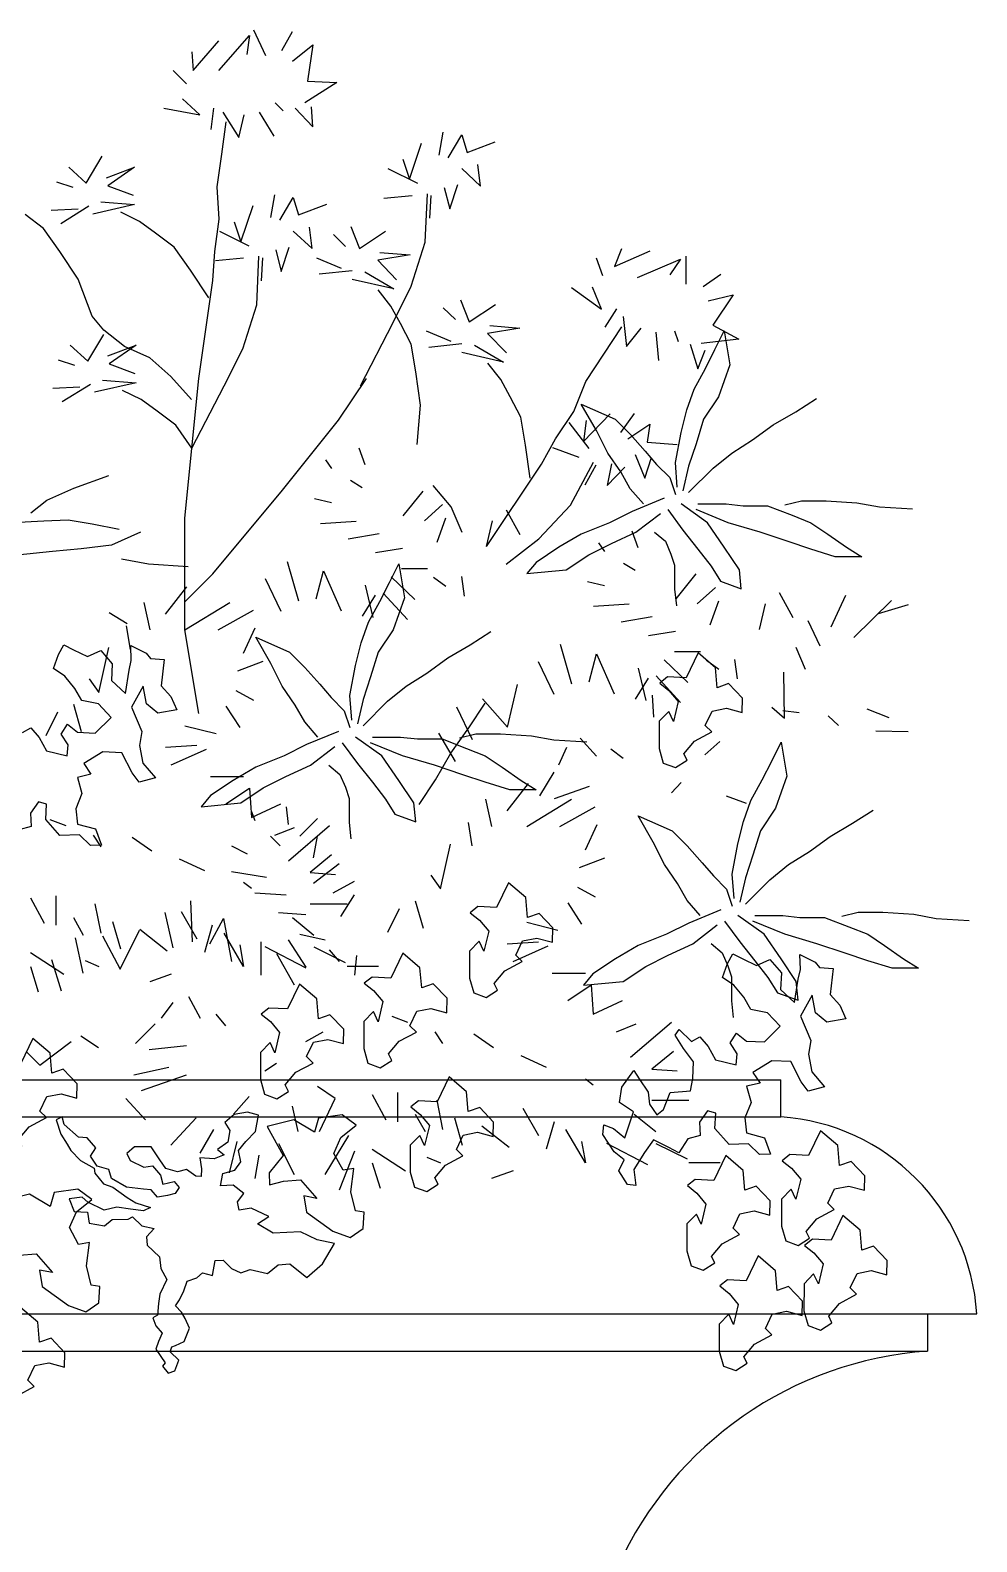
# Model space of a CAD drawing. Header units: millimetres. Extents: x 22565 to 38821, y 15578 to 26720.
# Drawn here: x 34857.7 to 35008.9, y 22053.2 to 22294.6 of the extents above; entities that cross this region are included whole.
import ezdxf

# ---------------------------------------------------------------- set-up
doc = ezdxf.new("R2010")
doc.units = ezdxf.units.MM

# ---------------------------------------------------------------- blocks, each defined once
blk = doc.blocks.new('A$C1B720AD9')
for p, q in [((247.42, 761.58), (252.51, 767.48)), ((252.51, 761.58), (258.68, 768.55)), ((258.68, 768.55), (258.14, 764.8)), ((261.89, 764.53), (259.48, 769.63)), ((265.11, 765.6), (267.25, 769.36)), ((247.15, 765.34), (247.42, 761.58)), ((267.25, 763.46), (271.27, 766.68)), ((271.27, 766.68), (270.2, 759.43)), ((243.39, 761.58), (246.08, 758.9)), ((276.1, 759.17), (269.67, 755.14)), ((270.2, 759.43), (276.1, 759.17)), ((248.76, 752.73), (245.27, 755.95)), ((263.77, 755.14), (265.38, 753.53)), ((241.52, 754.07), (248.76, 752.73)), ((251.44, 754.07), (250.9, 749.78)), ((253.31, 753.26), (256.53, 748.17)), ((256.53, 748.17), (257.6, 752.73)), ((260.55, 753.26), (263.5, 748.44)), ((267.79, 754.07), (271.27, 750.31)), ((271.27, 750.31), (271.01, 754.34)), ((253.09, 744.84), (254.01, 751.31)), ((297.28, 749.24), (296.47, 744.68)), ((298.35, 744.14), (301.03, 748.7)), ((301.03, 748.7), (302.1, 745.22)), ((290.58, 739.85), (292.99, 747.09)), ((302.1, 745.22), (307.73, 747.36)), ((226.04, 739.08), (229.26, 744.44)), ((252.16, 738.37), (253.09, 744.84)), ((289.24, 743.88), (290.58, 739.85)), ((304.79, 738.51), (304.25, 742.8)), ((222.55, 742.3), (226.04, 739.08)), ((230.06, 740.15), (235.69, 742.3)), ((235.69, 742.3), (230.33, 738.54)), ((286.29, 742), (292.19, 739.05)), ((301.03, 742), (304.79, 738.51)), ((220.14, 739.35), (223.36, 738.27)), ((230.33, 738.54), (235.42, 736.67)), ((252.62, 731.9), (252.16, 738.37)), ((263.64, 736.76), (262.83, 732.2)), ((285.48, 736.1), (291.11, 736.63)), ((293.72, 727.28), (294.18, 736.98)), ((294.87, 736.63), (294.6, 732.07)), ((297.55, 738.24), (298.62, 733.95)), ((298.62, 733.95), (300.23, 738.78)), ((219.07, 733.71), (224.43, 733.98)), ((220.95, 731.03), (226.58, 734.52)), ((235.69, 734.79), (227.38, 732.91)), ((228.99, 735.32), (235.69, 734.79)), ((256.93, 727.37), (259.35, 734.61)), ((264.71, 731.66), (267.39, 736.22)), ((267.39, 736.22), (268.46, 732.73)), ((268.46, 732.73), (274.09, 734.88)), ((217.53, 730.05), (213.84, 732.82)), ((236.68, 731.41), (232.98, 733.26)), ((239.91, 729.1), (236.68, 731.41)), ((251.7, 725.43), (252.62, 731.9)), ((255.59, 731.39), (256.93, 727.37)), ((220.76, 725.43), (217.53, 730.05)), ((243.6, 726.33), (239.91, 729.1)), ((252.64, 729.51), (258.54, 726.56)), ((267.39, 729.51), (271.14, 726.03)), ((271.14, 726.03), (270.61, 730.32)), ((275.41, 728.8), (277.85, 726.45)), ((278.86, 730.42), (280.61, 726.02)), ((280.61, 726.02), (285.83, 729.47)), ((224.46, 719.89), (220.76, 725.43)), ((246.84, 721.71), (243.6, 726.33)), ((251.33, 719.63), (251.7, 725.43)), ((260.08, 714.8), (260.54, 724.5)), ((263.9, 725.76), (264.98, 721.47)), ((264.98, 721.47), (266.58, 726.29)), ((290.71, 724.75), (284.25, 723.68)), ((284.7, 725.25), (290.71, 724.75)), ((290.95, 718.5), (293.72, 727.28)), ((332.9, 725.97), (331.52, 722.47)), ((331.52, 722.47), (338.66, 725.59)), ((345.85, 718.88), (345.87, 724.52)), ((250.53, 716.16), (246.84, 721.71)), ((251.84, 723.61), (257.47, 724.15)), ((261.22, 724.15), (260.95, 719.59)), ((272.01, 724.19), (276.96, 722.11)), ((272.54, 720.96), (279.13, 721.67)), ((284.25, 723.68), (288.03, 719.79)), ((327.89, 724.2), (329.15, 720.63)), ((336.11, 720.27), (344.69, 723.9)), ((344.69, 723.9), (342.58, 720.74)), ((227.23, 712.49), (224.46, 719.89)), ((248.54, 700.1), (251.33, 719.63)), ((287.46, 717.98), (279.16, 719.87)), ((281.65, 721.36), (287.46, 717.98)), ((287.26, 711.11), (290.95, 718.5)), ((349.22, 718.46), (352.77, 720.92)), ((286.9, 714.51), (284.36, 717.77)), ((300.77, 715.81), (302.52, 711.4)), ((322.96, 718.24), (328.91, 713.9)), ((328.91, 713.9), (327.15, 718.31)), ((350.22, 715.6), (355.24, 716.77)), ((355.24, 716.77), (351.15, 710.69)), ((229.54, 709.72), (227.23, 712.49)), ((257.31, 706.02), (260.08, 714.8)), ((288.81, 711.03), (286.9, 714.51)), ((297.32, 714.19), (299.76, 711.83)), ((302.52, 711.4), (307.74, 714.85)), ((331.9, 713.96), (329.57, 710.32)), ((333.25, 712.42), (333.95, 706.43)), ((233.69, 706.49), (229.54, 709.72)), ((280.79, 698.63), (287.26, 711.11)), ((290.95, 706.93), (288.81, 711.03)), ((293.92, 709.57), (298.87, 707.5)), ((312.62, 710.14), (306.16, 709.07)), ((306.61, 710.63), (312.62, 710.14)), ((329.4, 704.92), (333.03, 710.36)), ((333.95, 706.43), (336.89, 710.09)), ((343.49, 709.6), (344.25, 707.45)), ((351.15, 710.69), (356.35, 707.91)), ((351.58, 705.84), (353.46, 709.6)), ((353.46, 709.6), (354.59, 702.83)), ((222.87, 706.74), (226.35, 703.52)), ((226.35, 703.52), (229.57, 708.88)), ((230.37, 704.59), (236, 706.74)), ((236, 706.74), (230.64, 702.98)), ((238.77, 704.18), (233.69, 706.49)), ((291.87, 701.37), (290.95, 706.93)), ((294.45, 706.34), (301.04, 707.06)), ((303.56, 706.74), (309.38, 703.36)), ((306.16, 709.07), (309.94, 705.17)), ((339.78, 709.3), (340.35, 703.67)), ((346.65, 706.9), (348.18, 702)), ((356.35, 707.91), (348.81, 707.05)), ((220.45, 703.79), (223.67, 702.71)), ((242.93, 700.48), (238.77, 704.18)), ((253.61, 698.62), (257.31, 706.02)), ((309.38, 703.36), (301.07, 705.26)), ((325.78, 699.48), (329.4, 704.92)), ((348.18, 702), (349.67, 705.75)), ((349.7, 702.08), (351.58, 705.84)), ((230.64, 702.98), (235.73, 701.1)), ((247.08, 695.86), (242.93, 700.48)), ((292.81, 694.77), (291.87, 701.37)), ((308.81, 699.89), (306.27, 703.16)), ((347.45, 697.94), (349.7, 702.08)), ((354.59, 702.83), (352.33, 696.44)), ((219.38, 698.15), (224.74, 698.42)), ((221.26, 695.47), (226.89, 698.96)), ((236, 699.23), (227.69, 697.35)), ((229.3, 699.76), (236, 699.23)), ((236.99, 695.85), (233.29, 697.7)), ((245.75, 672.2), (248.54, 700.1)), ((247.15, 686.15), (253.61, 698.62)), ((276.42, 691.73), (282, 700.1)), ((310.73, 696.41), (308.81, 699.89)), ((323.4, 693.45), (325.78, 699.48)), ((345.95, 693.81), (347.45, 697.94)), ((240.22, 693.54), (236.99, 695.85)), ((292.12, 686.91), (292.81, 694.77)), ((312.86, 692.32), (310.73, 696.41)), ((327.91, 689.67), (324.91, 694.94)), ((324.91, 694.94), (331.67, 691.93)), ((352.33, 696.44), (349.33, 691.93)), ((367.74, 693.43), (371.87, 696.06)), ((243.92, 690.77), (240.22, 693.54)), ((265.27, 677.78), (276.42, 691.73)), ((313.78, 686.75), (312.86, 692.32)), ((319.78, 688.01), (323.4, 693.45)), ((322.39, 691.29), (326.44, 686.08)), ((325.33, 687.5), (330.64, 692.99)), ((325.86, 691.71), (325.33, 687.5)), ((331.67, 691.93), (334.68, 688.92)), ((335.43, 693.07), (332.74, 689.31)), ((344.82, 689.3), (345.95, 693.81)), ((349.33, 691.93), (347.82, 687.04)), ((363.23, 690.8), (367.74, 693.43)), ((247.15, 686.15), (243.92, 690.77)), ((330.17, 685.16), (327.91, 689.67)), ((334.2, 688.01), (338.59, 690.97)), ((334.68, 688.92), (337.68, 685.54)), ((338.59, 690.97), (338.05, 687.36)), ((343.69, 683.28), (344.82, 689.3)), ((359.1, 687.79), (363.23, 690.8)), ((280.49, 686.2), (281.67, 682.87)), ((314.72, 680.16), (313.78, 686.75)), ((316.94, 682.94), (319.78, 688.01)), ((319.12, 686.31), (324.43, 684.36)), ((337.68, 685.54), (339.94, 682.91)), ((338.05, 687.36), (344.05, 686.87)), ((347.82, 687.04), (346.32, 682.53)), ((354.96, 685.16), (359.1, 687.79)), ((273.83, 683.82), (275.03, 682.1)), ((305.99, 666.52), (316.94, 682.94)), ((322.74, 674.8), (327.35, 683.36)), ((327.81, 682.74), (325.6, 678.75)), ((330.92, 683.04), (330.04, 678.7)), ((330.04, 678.7), (333.57, 682.36)), ((332.8, 681.4), (330.17, 685.16)), ((335.69, 684.92), (337.57, 680.15)), ((337.57, 680.15), (338.94, 684.26)), ((339.94, 682.91), (342.57, 680.27)), ((344.07, 678.39), (343.69, 683.28)), ((346.32, 682.53), (345.2, 677.64)), ((351.21, 682.15), (354.96, 685.16)), ((223.59, 678.15), (230.54, 680.72)), ((278.79, 679.78), (281.14, 678.32)), ((334.68, 678.02), (332.8, 681.4)), ((342.57, 680.27), (343.69, 676.89)), ((346.32, 677.27), (351.21, 682.15)), ((218.2, 675.74), (223.59, 678.15)), ((251.33, 661.04), (265.27, 677.78)), ((289.31, 672.62), (293.35, 677.59)), ((298.94, 674.42), (295.35, 678.7)), ((337.31, 675.01), (334.68, 678.02)), ((215, 673.23), (218.2, 675.74)), ((271.64, 676.08), (275.04, 675.28)), ((293.56, 671.62), (297.2, 674.89)), ((301.09, 669.29), (298.94, 674.42)), ((309.88, 673.86), (312.65, 668.9)), ((316.45, 668.08), (322.74, 674.8)), ((335.05, 673.51), (330.54, 671.25)), ((341.44, 676.14), (335.05, 673.51)), ((342.19, 673.88), (345.2, 669.75)), ((350.08, 671.25), (344.82, 675.01)), ((354.21, 671.25), (347.82, 673.88)), ((348.2, 675.01), (353.84, 675.01)), ((353.84, 675.01), (357.22, 674.63)), ((357.22, 674.63), (362.1, 674.63)), ((362.1, 674.63), (366.98, 672.75)), ((365.56, 674.84), (368.85, 675.67)), ((368.85, 675.67), (373.77, 675.67)), ((373.77, 675.67), (379.93, 675.26)), ((379.93, 675.26), (384.45, 674.43)), ((384.45, 674.43), (391.02, 674.02)), ((211.31, 671.3), (217.58, 671.64)), ((217.58, 671.64), (222.44, 671.83)), ((222.44, 671.83), (227.25, 671.02)), ((227.25, 671.02), (232.65, 669.98)), ((245.75, 649.88), (245.75, 672.2)), ((272.81, 671.14), (279.92, 671.61)), ((296.15, 667.41), (297.83, 672.22)), ((305.99, 666.52), (307.19, 671.62)), ((330.54, 671.25), (324.91, 668.99)), ((335.8, 669.37), (340.69, 673.13)), ((353.46, 666.36), (350.08, 671.25)), ((360.6, 669.37), (354.21, 671.25)), ((366.98, 672.75), (370.74, 671.25)), ((370.74, 671.25), (374.12, 668.99)), ((236.86, 669.39), (231.1, 666.81)), ((278.35, 668.03), (284.52, 669.09)), ((309.93, 663.01), (316.45, 668.08)), ((324.91, 668.99), (320.4, 666.36)), ((328.34, 667.26), (329.55, 665.54)), ((330.92, 667.11), (335.8, 669.37)), ((335, 669.63), (336.19, 666.3)), ((339.49, 669.4), (341.7, 667.56)), ((341.7, 667.56), (342.81, 664.98)), ((345.2, 669.75), (348.2, 665.99)), ((366.23, 667.49), (360.6, 669.37)), ((370.74, 665.99), (366.23, 667.49)), ((374.12, 668.99), (377.88, 666.36)), ((219.34, 665.5), (212.25, 664.8)), ((225.02, 666.07), (219.34, 665.5)), ((231.1, 666.81), (225.02, 666.07)), ((283.81, 665.31), (289.22, 666.18)), ((320.4, 666.36), (315.89, 663.35)), ((321.9, 661.85), (326.41, 664.86)), ((326.41, 664.86), (330.92, 667.11)), ((342.81, 664.98), (343.54, 662.77)), ((348.2, 665.99), (350.83, 662.6)), ((356.47, 661.85), (353.46, 666.36)), ((375.63, 664.48), (370.74, 665.99)), ((380.89, 664.48), (375.63, 664.48)), ((377.88, 666.36), (380.89, 664.48)), ((233.07, 664.03), (238.49, 663.05)), ((238.49, 663.05), (246.38, 662.55)), ((266.17, 663.55), (268.44, 655.66)), ((271.95, 656.08), (273.44, 661.65)), ((273.44, 661.65), (276.93, 653.65)), ((286.58, 659.3), (288.45, 663.06)), ((288.45, 663.06), (289.58, 656.29)), ((288.98, 662.11), (294.19, 662.13)), ((315.89, 663.35), (314.01, 661.1)), ((314.01, 661.1), (321.9, 661.85)), ((333.31, 663.21), (335.66, 661.76)), ((343.54, 662.77), (343.54, 660.92)), ((350.83, 662.6), (352.71, 659.6)), ((356.84, 658.09), (356.47, 661.85)), ((241.85, 653), (246.14, 658.47)), ((245.75, 655.46), (251.33, 661.04)), ((261.77, 660.11), (264.9, 653.62)), ((281.74, 658.79), (283.26, 652.33)), ((284.7, 655.54), (286.58, 659.3)), ((286.97, 660.43), (291.64, 655.91)), ((295.4, 660.41), (297.84, 658.58)), ((300.99, 660.53), (301.5, 656.63)), ((326.16, 659.52), (329.56, 658.71)), ((343.54, 660.92), (343.54, 657.97)), ((343.82, 656.06), (347.87, 661.03)), ((348.07, 655.05), (351.71, 658.32)), ((352.71, 659.6), (356.84, 658.09)), ((237.55, 655.35), (238.73, 649.88)), ((245.75, 649.88), (254.73, 655.35)), ((281.2, 652.58), (283.81, 656.81)), ((282.44, 651.4), (284.7, 655.54)), ((285.32, 657.23), (290.17, 651.95)), ((289.58, 656.29), (287.33, 649.9)), ((343.54, 657.97), (343.91, 654.66)), ((350.67, 650.85), (352.34, 655.66)), ((360.51, 649.96), (361.71, 655.06)), ((364.39, 657.3), (367.17, 652.33)), ((374.83, 650.47), (377.76, 656.78)), ((379.35, 648.32), (386.83, 655.71)), ((230.61, 653.36), (234.22, 651.11)), ((252.39, 649.88), (259.42, 653.79)), ((327.32, 654.57), (334.43, 655.05)), ((332.87, 651.47), (339.04, 652.52)), ((384.23, 653.14), (390.22, 654.96)), ((234.04, 650.66), (234.82, 645.97)), ((248.54, 633.14), (245.75, 649.88)), ((257.47, 645.19), (259.81, 650.27)), ((280.94, 647.27), (282.44, 651.4)), ((287.33, 649.9), (284.32, 645.39)), ((302.73, 646.89), (306.86, 649.52)), ((338.33, 648.74), (343.74, 649.61)), ((370.11, 651.76), (372.51, 646.71)), ((228.57, 637.37), (230.53, 646.36)), ((262.91, 643.13), (259.9, 648.39)), ((259.9, 648.39), (266.66, 645.39)), ((279.81, 642.75), (280.94, 647.27)), ((298.22, 644.26), (302.73, 646.89)), ((320.69, 646.99), (322.95, 639.09)), ((367.77, 646.39), (369.6, 642.01)), ((256.3, 641.67), (261.37, 643.63)), ((265.16, 638.62), (262.91, 643.13)), ((266.66, 645.39), (269.67, 642.38)), ((284.32, 645.39), (282.82, 640.5)), ((294.09, 641.25), (298.22, 644.26)), ((316.29, 643.54), (319.42, 637.05)), ((326.46, 639.52), (327.96, 645.09)), ((327.96, 645.09), (331.45, 637.08)), ((341.48, 643.86), (346.16, 639.35)), ((343.49, 645.54), (348.7, 645.57)), ((349.91, 643.84), (352.35, 642.01)), ((355.5, 643.96), (356.02, 640.07)), ((226.62, 640.11), (228.57, 637.37)), ((269.67, 642.38), (272.68, 639)), ((278.69, 636.74), (279.81, 642.75)), ((282.82, 640.5), (281.32, 635.99)), ((289.96, 638.62), (294.09, 641.25)), ((335.71, 636.02), (338.33, 640.25)), ((336.25, 642.23), (337.78, 635.76)), ((339.83, 640.66), (344.69, 635.39)), ((365.5, 632.21), (365.33, 641.4)), ((255.91, 637.77), (259.42, 635.81)), ((267.79, 634.86), (265.16, 638.62)), ((272.68, 639), (274.93, 636.36)), ((286.2, 635.61), (289.96, 638.62)), ((310.15, 630.45), (312.15, 638.95)), ((223.5, 635.03), (225.06, 629.56)), ((253.95, 634.64), (256.69, 630.34)), ((269.67, 631.48), (267.79, 634.86)), ((274.93, 636.36), (277.56, 633.73)), ((279.06, 631.85), (278.69, 636.74)), ((281.32, 635.99), (280.19, 631.1)), ((281.32, 630.72), (286.2, 635.61)), ((299.97, 634.47), (303.11, 627.99)), ((302.47, 630.32), (305.71, 635.23)), ((305.2, 636.11), (310.15, 630.45)), ((339.36, 632.46), (339.13, 636.83)), ((362.97, 634.42), (365.5, 632.21)), ((381.89, 634.13), (386.32, 632.36)), ((218.03, 628.78), (220.37, 633.47)), ((272.3, 628.47), (269.67, 631.48)), ((277.56, 633.73), (278.69, 630.35)), ((365.12, 633.78), (368.43, 633.36)), ((374.2, 632.71), (376.26, 630.79)), ((245.75, 630.73), (252, 629.17)), ((276.43, 629.6), (270.05, 626.96)), ((285.07, 624.71), (279.81, 628.47)), ((283.2, 628.47), (288.83, 628.47)), ((288.83, 628.47), (292.21, 628.09)), ((292.21, 628.09), (297.1, 628.09)), ((296.4, 629.21), (299.73, 623.58)), ((297.1, 628.09), (301.98, 626.21)), ((298.83, 625.23), (302.47, 630.32)), ((300.56, 628.3), (303.84, 629.12)), ((303.84, 629.12), (308.77, 629.12)), ((308.77, 629.12), (314.93, 628.71)), ((314.93, 628.71), (319.44, 627.89)), ((319.44, 627.89), (326.01, 627.48)), ((324.7, 628.26), (327.97, 624.62)), ((383.74, 629.69), (390.18, 629.6)), ((241.85, 626.43), (248.1, 626.83)), ((243.02, 622.92), (250.05, 626.04)), ((270.05, 626.96), (265.54, 624.71)), ((270.8, 622.83), (275.68, 626.59)), ((277.18, 627.34), (280.19, 623.2)), ((289.21, 624.71), (282.82, 627.34)), ((295.77, 619.91), (298.83, 625.23)), ((301.98, 626.21), (305.74, 624.71)), ((321.93, 626.41), (320.37, 622.82)), ((330.83, 626.1), (333.27, 624.26)), ((349.57, 624.9), (352.54, 627.6)), ((362.93, 623.66), (364.8, 627.41)), ((364.8, 627.41), (365.93, 620.65)), ((259.9, 622.45), (255.39, 619.82)), ((265.54, 624.71), (259.9, 622.45)), ((265.91, 620.57), (270.8, 622.83)), ((274.49, 622.86), (276.7, 621.01)), ((280.19, 623.2), (283.2, 619.44)), ((288.45, 619.82), (285.07, 624.71)), ((295.59, 622.83), (289.21, 624.71)), ((301.23, 620.95), (295.59, 622.83)), ((305.74, 624.71), (309.12, 622.45)), ((309.12, 622.45), (312.87, 619.82)), ((361.05, 619.9), (362.93, 623.66)), ((250.83, 620.57), (257.47, 620.57)), ((255.39, 619.82), (250.89, 616.81)), ((261.41, 618.32), (265.91, 620.57)), ((276.7, 621.01), (277.8, 618.43)), ((283.2, 619.44), (285.82, 616.06)), ((291.46, 615.31), (288.45, 619.82)), ((292.54, 615), (295.77, 619.91)), ((305.74, 619.44), (301.23, 620.95)), ((310.62, 617.94), (305.74, 619.44)), ((310.1, 613.74), (314.39, 619.21)), ((312.87, 619.82), (315.88, 617.94)), ((316.6, 616.72), (319.5, 621.42)), ((342.93, 617.31), (344.86, 619.37)), ((358.79, 615.76), (361.05, 619.9)), ((365.93, 620.65), (363.68, 614.26)), ((250.89, 616.81), (249.01, 614.56)), ((253.95, 615.1), (258.64, 618.23)), ((256.9, 615.31), (261.41, 618.32)), ((258.64, 618.23), (259.03, 612.37)), ((277.8, 618.43), (278.54, 616.22)), ((278.54, 616.22), (278.54, 614.38)), ((285.82, 616.06), (287.7, 613.05)), ((305.8, 616.09), (306.97, 610.62)), ((315.88, 617.94), (310.62, 617.94)), ((314, 610.62), (322.98, 616.09)), ((319.53, 616.2), (326.57, 618.67)), ((357.87, 615.21), (353.91, 616.69)), ((249.01, 614.56), (256.9, 615.31)), ((258.95, 613.74), (259.73, 611.79)), ((259.03, 612.37), (264.89, 615.1)), ((265.98, 614.53), (266.37, 611.01)), ((278.54, 614.38), (278.54, 611.43)), ((287.7, 613.05), (291.84, 611.55)), ((291.84, 611.55), (291.46, 615.31)), ((320.64, 610.62), (327.67, 614.53)), ((357.29, 611.62), (358.79, 615.76)), ((363.68, 614.26), (360.67, 609.74)), ((379.08, 611.25), (383.21, 613.88)), ((218.81, 611.98), (221.94, 610.81)), ((263.72, 608.85), (267.62, 610.42)), ((266.45, 603.77), (274.65, 610.81)), ((268.71, 608.67), (272.22, 612.18)), ((278.54, 611.43), (278.91, 608.11)), ((302.29, 611.4), (303.07, 606.71)), ((325.72, 605.93), (328.06, 611.01)), ((336.25, 612.75), (343.02, 609.74)), ((339.26, 607.49), (336.25, 612.75)), ((356.16, 607.11), (357.29, 611.62)), ((374.57, 608.62), (379.08, 611.25)), ((227.4, 608.85), (228.96, 606.51)), ((235.21, 608.46), (239.12, 605.73)), ((262.85, 608.67), (264.8, 606.71)), ((271.44, 604.37), (272.22, 608.67)), ((296.82, 598.12), (298.77, 607.1)), ((341.51, 602.98), (339.26, 607.49)), ((343.02, 609.74), (346.02, 606.74)), ((355.04, 601.1), (356.16, 607.11)), ((360.67, 609.74), (359.17, 604.86)), ((370.44, 605.61), (374.57, 608.62)), ((244.58, 604.16), (249.66, 601.82)), ((255.04, 606.71), (258.17, 605.15)), ((275.04, 604.95), (270.74, 601.43)), ((324.54, 602.41), (329.62, 604.37)), ((346.02, 606.74), (349.03, 603.35)), ((359.17, 604.86), (357.67, 600.34)), ((366.31, 602.98), (370.44, 605.61)), ((255.04, 601.63), (262.07, 600.46)), ((270.74, 601.43), (275.82, 601.04)), ((271.44, 599.29), (276.52, 603.2)), ((294.87, 600.85), (296.82, 598.12)), ((344.14, 599.22), (341.51, 602.98)), ((349.03, 603.35), (351.28, 600.72)), ((351.28, 600.72), (353.91, 598.09)), ((355.41, 596.21), (355.04, 601.1)), ((362.55, 599.97), (366.31, 602.98)), ((257.47, 599.48), (259.03, 598.3)), ((275.35, 597.33), (279.64, 599.68)), ((324.15, 598.51), (327.67, 596.55)), ((346.02, 595.83), (344.14, 599.22)), ((353.91, 598.09), (355.04, 594.7)), ((357.67, 600.34), (356.54, 595.46)), ((357.67, 595.08), (362.55, 599.97)), ((214.91, 596.35), (217.64, 591.27)), ((219.98, 596.74), (219.98, 590.88)), ((227.79, 595.18), (228.96, 589.32)), ((246.84, 595.77), (247.23, 587.57)), ((259.73, 597.33), (265.98, 596.94)), ((270.74, 595.18), (278.16, 595.18)), ((276.91, 592.65), (279.64, 596.94)), ((291.75, 595.77), (293.31, 590.3)), ((322.2, 595.38), (324.94, 591.08)), ((348.65, 592.83), (346.02, 595.83)), ((223.5, 592.44), (225.45, 588.93)), ((231.31, 591.66), (232.87, 586.19)), ((241.77, 593.43), (243.33, 586.39)), ((244.97, 593.61), (248.1, 588.14)), ((250.75, 587.18), (253.48, 592.26)), ((253.48, 592.26), (255.04, 583.66)), ((264.41, 593.43), (269.88, 593.04)), ((267.23, 592.44), (271.52, 588.93)), ((286.28, 589.52), (288.62, 594.21)), ((352.78, 593.95), (346.4, 591.32)), ((353.53, 591.7), (356.54, 587.56)), ((361.42, 589.07), (356.16, 592.83)), ((365.56, 589.07), (359.17, 591.7)), ((359.55, 592.83), (365.18, 592.83)), ((365.18, 592.83), (368.56, 592.45)), ((368.56, 592.45), (373.45, 592.45)), ((373.45, 592.45), (378.33, 590.57)), ((376.91, 592.66), (380.19, 593.48)), ((380.19, 593.48), (385.12, 593.48)), ((385.12, 593.48), (391.28, 593.07)), ((391.28, 593.07), (395.79, 592.25)), ((395.79, 592.25), (402.36, 591.84)), ((229.27, 588.74), (232.79, 582.1)), ((232.79, 582.1), (236.69, 589.91)), ((236.77, 590.1), (242.24, 585.8)), ((251.22, 590.88), (249.66, 585.41)), ((257.47, 582.67), (253.56, 589.32)), ((268.71, 589.13), (273.78, 587.96)), ((314, 591.47), (320.25, 589.91)), ((341.89, 589.07), (336.25, 586.81)), ((346.4, 591.32), (341.89, 589.07)), ((347.15, 587.19), (352.03, 590.95)), ((364.8, 584.18), (361.42, 589.07)), ((371.94, 587.19), (365.56, 589.07)), ((378.33, 590.57), (382.09, 589.07)), ((382.09, 589.07), (385.47, 586.81)), ((223.81, 588.35), (225.37, 581.32)), ((256.69, 586.97), (257.47, 582.67)), ((260.9, 587.57), (260.9, 580.92)), ((269.96, 582.28), (261.76, 586.58)), ((266.37, 587.96), (269.88, 582.49)), ((271.52, 586.58), (277.77, 583.46)), ((274.57, 586), (276.52, 583.66)), ((310.1, 587.18), (316.35, 587.57)), ((311.27, 583.66), (318.3, 586.79)), ((336.25, 586.81), (331.74, 584.18)), ((342.26, 584.93), (347.15, 587.19)), ((350.84, 587.21), (353.05, 585.37)), ((356.54, 587.56), (359.55, 583.8)), ((377.58, 585.31), (371.94, 587.19)), ((385.47, 586.81), (389.22, 584.18)), ((214.91, 585.41), (221.54, 581.11)), ((214.91, 582.67), (216.47, 577.59)), ((219.12, 584.05), (221.07, 577.8)), ((225.84, 583.85), (228.57, 582.67)), ((264.02, 585.22), (267.54, 578.97)), ((284.41, 582.67), (278.16, 582.67)), ((280.03, 584.83), (279.64, 580.92)), ((331.74, 584.18), (327.24, 581.17)), ((333.25, 579.67), (337.76, 582.67)), ((337.76, 582.67), (342.26, 584.93)), ((353.05, 585.37), (354.15, 582.79)), ((354.15, 582.79), (354.89, 580.58)), ((359.55, 583.8), (362.17, 580.42)), ((367.81, 579.67), (364.8, 584.18)), ((382.09, 583.8), (377.58, 585.31)), ((386.97, 582.3), (382.09, 583.8)), ((389.22, 584.18), (392.23, 582.3)), ((243.02, 581.11), (238.73, 579.55)), ((319.08, 581.32), (325.72, 581.32)), ((327.24, 581.17), (325.36, 578.91)), ((325.36, 578.91), (333.25, 579.67)), ((354.89, 580.58), (354.89, 578.74)), ((362.17, 580.42), (364.05, 577.41)), ((368.19, 575.91), (367.81, 579.67)), ((392.23, 582.3), (386.97, 582.3)), ((246.45, 576.63), (248.79, 572.33)), ((322.2, 575.85), (326.89, 578.97)), ((326.89, 578.97), (327.28, 573.11)), ((354.89, 578.74), (354.89, 575.79)), ((364.05, 577.41), (368.19, 575.91)), ((243.33, 575.45), (240.99, 572.33)), ((327.28, 573.11), (333.14, 575.85)), ((354.89, 575.79), (355.26, 572.47)), ((235.91, 567.25), (239.81, 571.16)), ((251.92, 573.11), (253.87, 570.77)), ((287.06, 572.72), (290.18, 571.55)), ((331.96, 569.59), (335.87, 571.16)), ((334.7, 564.51), (342.9, 571.55)), ((216.78, 562.95), (223.02, 567.64)), ((224.98, 568.81), (228.49, 566.47)), ((269.88, 567.64), (273.39, 569.59)), ((295.65, 569.59), (297.21, 567.25)), ((303.46, 569.2), (307.36, 566.47)), ((214.04, 565.69), (216.78, 562.95)), ((238.64, 566.08), (246.06, 566.86)), ((312.83, 564.9), (317.91, 562.56)), ((343.29, 565.69), (338.99, 562.17)), ((235.52, 561), (242.55, 562.56)), ((261.68, 561.78), (264.02, 563.34)), ((338.99, 562.17), (344.07, 561.78)), ((48.42, 560), (364.74, 560)), ((237.08, 557.87), (246.06, 561)), ((275.74, 556.31), (272.22, 558.65)), ((325.72, 560.22), (327.28, 559.04)), ((364.74, 552.6), (364.74, 560)), ((237.86, 552.01), (233.96, 556.31)), ((255.43, 553.18), (258.56, 556.7)), ((272.61, 549.67), (275.74, 556.31)), ((283.16, 557.09), (285.89, 552.01)), ((288.23, 557.48), (288.23, 551.62)), ((296.04, 555.92), (297.21, 550.06)), ((338.99, 555.92), (346.41, 555.92)), ((48.42, 552.6), (364.74, 552.6)), ((267.15, 554.75), (268.32, 549.67)), ((291.75, 553.18), (293.7, 549.67)), ((313.22, 554.36), (316.35, 548.89)), ((335.48, 553.18), (339.77, 549.67)), ((242.94, 546.93), (248.01, 552.4)), ((248.79, 545.37), (251.53, 550.06)), ((299.56, 552.4), (301.12, 546.93)), ((305.02, 550.84), (310.49, 546.54)), ((319.47, 551.62), (317.91, 546.15)), ((325.72, 543.42), (321.81, 550.06)), ((254.65, 541.46), (256.21, 547.71)), ((264.41, 547.32), (267.54, 541.07)), ((273.78, 541.07), (278.47, 548.89)), ((324.94, 547.71), (325.72, 543.42)), ((338.21, 543.02), (330.01, 547.32)), ((339.77, 547.32), (346.02, 544.2)), ((260.51, 544.98), (259.73, 540.29)), ((279.64, 545.76), (276.52, 537.95)), ((283.16, 546.15), (289.79, 541.85)), ((283.16, 543.42), (284.72, 538.34)), ((294.09, 544.59), (296.82, 543.42)), ((352.66, 543.42), (346.41, 543.42)), ((311.27, 541.85), (306.97, 540.29)), ((9.28, 513.25), (403.88, 513.25)), ((394.01, 513.25), (394.01, 505.85)), ((19.15, 505.85), (394.01, 505.85))]:
    blk.add_line(p, q)
blk.add_lwpolyline([(213.33, 629.39), (214.98, 630.28), (216.66, 628.37), (218.1, 625.71), (222.22, 624.72), (222.44, 626.92), (221.02, 629.06), (222.31, 631.01), (224.27, 629.44), (227.86, 629.27), (231.02, 632.4), (228.47, 635.07), (225.19, 635.76), (223.77, 638.19), (221.74, 640.59), (219.5, 642.16), (220.53, 644.94), (221.54, 646.88), (223.53, 645.87), (226.27, 644.55), (228.98, 645.75), (231.25, 643.08), (231.08, 639.76), (233.9, 637.15), (234.6, 641.83), (235.05, 643.75), (234.96, 646.73), (238.03, 645.19), (238.9, 644.15), (241.61, 643.95), (240.98, 638.72), (242.95, 636.59), (244.11, 633.87), (240.31, 633.24), (238.06, 635.09), (237.4, 638.61), (235.06, 634.43), (237.16, 629.56), (236.69, 626.8), (237.36, 623.28), (239.87, 620.33), (236.64, 619.43), (235.23, 621.3), (233.15, 625.34), (229.33, 625.5), (225.58, 623.19), (226.99, 621.05), (224.31, 620.41), (225.2, 617.17), (223.95, 614.11), (224.32, 611.09), (227.89, 610.13), (229.11, 606.86), (226.92, 606.79), (224.67, 608.91), (220.8, 608.79), (218, 612.01), (218.14, 615.05), (216.5, 615.51), (214.94, 613.27), (215.02, 610.57), (212.57, 609.94)])
for points in [[(345.85, 640.28), (342.12, 640.47), (340.56, 639.25), (342.41, 637.77), (344.26, 635.58), (343.32, 631.55), (342.38, 633.58), (340.46, 631.61), (340.44, 626.21), (341.27, 623.25), (343.73, 622.35), (346.02, 623.82), (345.38, 625.11), (347.51, 627.64), (350.96, 629.48), (349.66, 630.76), (351.04, 633.65), (353.87, 634.21), (357.02, 633.36), (357.08, 636.23), (354.31, 639.13), (352.01, 638.32), (351.67, 642.3), (348.23, 645.25)], [(308, 594.4), (304.27, 594.6), (302.71, 593.38), (304.56, 591.89), (306.41, 589.7), (305.47, 585.67), (304.53, 587.7), (302.61, 585.73), (302.59, 580.33), (303.42, 577.37), (305.88, 576.47), (308.17, 577.94), (307.53, 579.23), (309.66, 581.76), (313.11, 583.61), (311.81, 584.88), (313.19, 587.77), (316.02, 588.33), (319.17, 587.48), (319.23, 590.35), (316.46, 593.25), (314.16, 592.44), (313.82, 596.42), (310.38, 599.38)], [(286.87, 580.34), (283.14, 580.53), (281.57, 579.31), (283.43, 577.83), (285.28, 575.64), (284.34, 571.61), (283.4, 573.64), (281.47, 571.67), (281.46, 566.27), (282.29, 563.31), (284.75, 562.41), (287.04, 563.88), (286.4, 565.17), (288.53, 567.7), (291.98, 569.54), (290.68, 570.82), (292.06, 573.71), (294.89, 574.27), (298.04, 573.42), (298.09, 576.29), (295.33, 579.19), (293.03, 578.38), (292.69, 582.36), (289.24, 585.31)], [(368.56, 585.03), (371.63, 583.5), (372.5, 582.45), (375.21, 582.26), (374.58, 577.02), (376.55, 574.89), (377.71, 572.18), (373.91, 571.55), (371.66, 573.39), (371, 576.91), (368.66, 572.74), (370.76, 567.86), (370.29, 565.1), (370.95, 561.58), (373.47, 558.63), (370.23, 557.74), (368.83, 559.61), (366.75, 563.64), (362.92, 563.8), (359.17, 561.5), (360.59, 559.35), (357.91, 558.71), (358.8, 555.48), (357.54, 552.41), (357.92, 549.39), (361.49, 548.43), (362.7, 545.16), (360.52, 545.1), (358.26, 547.22), (354.4, 547.1), (351.6, 550.32), (351.74, 553.35), (350.1, 553.81), (348.54, 551.58), (348.62, 548.88), (346.17, 548.24), (344.35, 545.44), (342.41, 546.5), (339.33, 548.03), (337.5, 545.51), (335.42, 542.13), (335.79, 538.88), (334.16, 539.11), (332.4, 541.81), (333.45, 544.03), (331.49, 545.6), (329.19, 549.07), (329.42, 550.99), (331.35, 550.26), (333.59, 548.41), (334.32, 550.63), (335.34, 553.64), (332.54, 555.46), (333, 558.51), (335.37, 561.84), (336.49, 560.24), (338.25, 557.55), (338.55, 555.14), (340.02, 552.99), (341.33, 554.1), (342.63, 557.45), (346.72, 557.81), (347.15, 560.29), (347.33, 563.6), (345.34, 566.29), (343.63, 568.94), (344.43, 570.08), (346.92, 567.69), (348.57, 568.58), (350.26, 566.68), (351.69, 564.02), (355.82, 563.03), (356.03, 565.22), (354.62, 567.37), (355.91, 569.32), (357.87, 567.75), (361.46, 567.58), (364.62, 570.7), (362.07, 573.37), (358.79, 574.07), (357.36, 576.49), (355.33, 578.9), (353.1, 580.46), (354.13, 583.24), (355.14, 585.18), (357.13, 584.17), (359.87, 582.86), (362.58, 584.06), (364.85, 581.38), (364.67, 578.07), (367.5, 575.45), (368.2, 580.13), (368.65, 582.06)], [(266.25, 574.16), (262.52, 574.35), (260.96, 573.13), (262.81, 571.65), (264.66, 569.46), (263.72, 565.43), (262.78, 567.46), (260.86, 565.49), (260.84, 560.09), (261.67, 557.13), (264.13, 556.23), (266.42, 557.7), (265.78, 558.99), (267.91, 561.52), (271.36, 563.36), (270.06, 564.64), (271.44, 567.53), (274.27, 568.09), (277.42, 567.24), (277.48, 570.11), (274.71, 573.01), (272.41, 572.2), (272.07, 576.18), (268.63, 579.13)], [(213, 563.29), (209.27, 563.49), (207.71, 562.27), (209.56, 560.78), (211.41, 558.59), (210.47, 554.56), (209.53, 556.59), (207.61, 554.62), (207.6, 549.22), (208.42, 546.26), (210.88, 545.36), (213.17, 546.83), (212.53, 548.12), (214.67, 550.65), (218.11, 552.5), (216.81, 553.77), (218.19, 556.66), (221.02, 557.22), (224.17, 556.37), (224.23, 559.24), (221.46, 562.14), (219.16, 561.33), (218.82, 565.31), (215.38, 568.27)], [(296.15, 555.61), (292.42, 555.81), (290.85, 554.59), (292.71, 553.11), (294.56, 550.92), (293.62, 546.89), (292.68, 548.92), (290.75, 546.95), (290.74, 541.55), (291.57, 538.59), (294.03, 537.69), (296.32, 539.16), (295.68, 540.45), (297.81, 542.98), (301.26, 544.82), (299.96, 546.1), (301.34, 548.99), (304.17, 549.55), (307.31, 548.7), (307.37, 551.57), (304.61, 554.47), (302.31, 553.66), (301.97, 557.64), (298.52, 560.59)], [(220.06, 552.02), (220.95, 549.15), (222.26, 547.19), (222.99, 545.92), (224.93, 543.89), (227.61, 542.38), (227.78, 541.38), (229.47, 539.24), (231.36, 538.56), (234.21, 536.52), (235.95, 535.45), (238.87, 534.52), (237.45, 533.86), (234.88, 534.17), (232.18, 534.58), (229.64, 534), (226.34, 535.57), (225.25, 536.55), (222.65, 536.23), (223.66, 533.72), (226.3, 533.56), (226.6, 531.39), (229.7, 530.83), (231.23, 532.13), (234.39, 532.19), (235.3, 532.63), (237.13, 530.88), (239.59, 530.35), (238.08, 528.63), (238.22, 527), (240.7, 524.67), (240.91, 522.31), (242.14, 520.16), (240.74, 517.23), (240.48, 515.33), (240.28, 512.98), (239.36, 512.5), (239.93, 510.89), (241.24, 509.39), (240.45, 507.74), (239.94, 506.19), (241.79, 503.5), (241.28, 502.83), (242.4, 501.42), (243.73, 501.89), (244.51, 504), (242.83, 505.68), (243.12, 506.69), (243.9, 506.97), (245.6, 507.73), (246.68, 510.38), (245.83, 512.36), (245.05, 513.61), (243.85, 514.87), (244.65, 516.05), (245.53, 517.89), (246.2, 519.78), (248.1, 520.48), (249.27, 521.49), (251.27, 520.96), (251.76, 523.9), (253.37, 524.01), (255.05, 522.32), (256.89, 521.45), (258.78, 522.11), (262.23, 521.35), (264.37, 523.04), (266.73, 523.25), (270.12, 520.52), (273.24, 523.28), (275.63, 527.33), (272.16, 528.07), (268.86, 529.64), (263.35, 529.37), (260.24, 531.27), (262.49, 532.69), (259, 534.35), (256.56, 533.95), (256.26, 535.66), (257.51, 537.32), (255.37, 538.99), (252.86, 538.85), (253.35, 541.33), (255.7, 542), (256.94, 543.63), (256.45, 545.89), (257.94, 547.66), (259.82, 549.67), (260.47, 552.95), (258.28, 553.58), (255.59, 553.06), (253.69, 551.49), (254.72, 549.89), (254.32, 547.59), (252.26, 546.09), (253.56, 545.05), (251.59, 544.2), (248.75, 544.41), (249.08, 542.22), (249, 540.69), (247.92, 540.75), (246.07, 542.09), (244.28, 541.61), (241.92, 542.28), (240.72, 544), (239.02, 546.6), (235.66, 546.6), (234.16, 545.29), (234.81, 543.87), (237.55, 542.56), (239.26, 542.86), (240.85, 540.99), (241.33, 539.19), (243.59, 539.68), (244.6, 538.51), (243.8, 537.33), (242.28, 536.94), (240.3, 536.55), (238.99, 538.06), (237.46, 538.14), (234.09, 538.6), (231.07, 540.27), (230.59, 542.07), (228.2, 542.75), (226.93, 544.73), (227.95, 546.46), (226.22, 548.43), (224.49, 548.57), (221.64, 551.08), (221.25, 552.6)], [(265.37, 544.9), (262.57, 541.41), (262.66, 539.03), (265.41, 539.8), (268.84, 540.06), (272.11, 536.33), (269.47, 536.83), (270.04, 533.58), (275.3, 529.78), (278.76, 528.52), (281.36, 530.29), (281.53, 533.55), (279.83, 533.82), (278.86, 537.67), (279.47, 542.33), (277.32, 541.95), (275.47, 545.32), (276.91, 548.47), (279.93, 550.94), (277.18, 553.01), (272.42, 552.34), (271.6, 549.54), (267.48, 551.99), (262.19, 550.7)], [(370.29, 544.87), (366.57, 545.07), (365, 543.85), (366.86, 542.36), (368.71, 540.17), (367.77, 536.15), (366.83, 538.18), (364.9, 536.2), (364.89, 530.81), (365.72, 527.85), (368.18, 526.94), (370.47, 528.42), (369.82, 529.7), (371.96, 532.23), (375.41, 534.08), (374.11, 535.36), (375.49, 538.25), (378.32, 538.8), (381.46, 537.96), (381.52, 540.82), (378.76, 543.73), (376.46, 542.91), (376.12, 546.89), (372.67, 549.85)], [(351.39, 539.9), (347.66, 540.1), (346.09, 538.88), (347.95, 537.39), (349.8, 535.2), (348.86, 531.17), (347.92, 533.2), (345.99, 531.23), (345.98, 525.83), (346.81, 522.87), (349.27, 521.97), (351.56, 523.44), (350.92, 524.73), (353.05, 527.26), (356.5, 529.11), (355.2, 530.38), (356.58, 533.27), (359.41, 533.83), (362.55, 532.99), (362.61, 535.85), (359.85, 538.75), (357.55, 537.94), (357.21, 541.92), (353.76, 544.88)], [(212.59, 530.07), (209.79, 526.57), (209.88, 524.2), (212.63, 524.96), (216.06, 525.23), (219.33, 521.5), (216.69, 522), (217.26, 518.74), (222.52, 514.95), (225.98, 513.69), (228.58, 515.45), (228.75, 518.71), (227.04, 518.99), (226.07, 522.84), (226.69, 527.5), (224.53, 527.12), (222.68, 530.49), (224.12, 533.64), (227.15, 536.11), (224.4, 538.17), (219.63, 537.51), (218.82, 534.7), (214.7, 537.16), (209.4, 535.87)], [(374.77, 527.97), (371.04, 528.16), (369.48, 526.94), (371.34, 525.46), (373.18, 523.27), (372.24, 519.24), (371.3, 521.27), (369.38, 519.3), (369.37, 513.9), (370.19, 510.94), (372.66, 510.04), (374.94, 511.51), (374.3, 512.8), (376.44, 515.33), (379.89, 517.17), (378.58, 518.45), (379.96, 521.34), (382.8, 521.9), (385.94, 521.05), (386, 523.92), (383.23, 526.82), (380.94, 526.01), (380.6, 529.99), (377.15, 532.94)], [(357.85, 519.87), (354.12, 520.07), (352.56, 518.85), (354.42, 517.36), (356.26, 515.17), (355.32, 511.14), (354.38, 513.18), (352.46, 511.2), (352.45, 505.8), (353.27, 502.84), (355.74, 501.94), (358.02, 503.41), (357.38, 504.7), (359.52, 507.23), (362.97, 509.08), (361.66, 510.36), (363.04, 513.24), (365.88, 513.8), (369.02, 512.96), (369.08, 515.82), (366.31, 518.72), (364.01, 517.91), (363.68, 521.89), (360.23, 524.85)], [(210.56, 509.57), (206.83, 509.77), (205.27, 508.55), (207.13, 507.06), (208.97, 504.87), (208.03, 500.84), (207.09, 502.87), (205.17, 500.9), (205.16, 495.5), (205.98, 492.54), (208.45, 491.64), (210.73, 493.11), (210.09, 494.4), (212.23, 496.93), (215.68, 498.78), (214.37, 500.05), (215.75, 502.94), (218.59, 503.5), (221.73, 502.65), (221.79, 505.52), (219.02, 508.42), (216.72, 507.61), (216.39, 511.59), (212.94, 514.55)]]:
    blk.add_lwpolyline(points, close=True)
for centre, radius, start, end in [((361.94, 510.68), 42.02, 3.513, 86.1767), ((399.35, 432.28), 73.76, 94.1564, 155.5266)]:
    blk.add_arc(centre, radius, start, end)
blk = doc.blocks.new('A$C33F4336A')
blk.add_blockref('A$C1B720AD9', (0, 0))

msp = doc.modelspace()

# ---------------------------------------------------------------- block references
at = {"xscale": 0.8, "yscale": 0.8, "zscale": 0.8}
msp.add_blockref('A$C33F4336A', (34685.85, 21678.95), dxfattribs=at)

doc.saveas('drawing.dxf')
